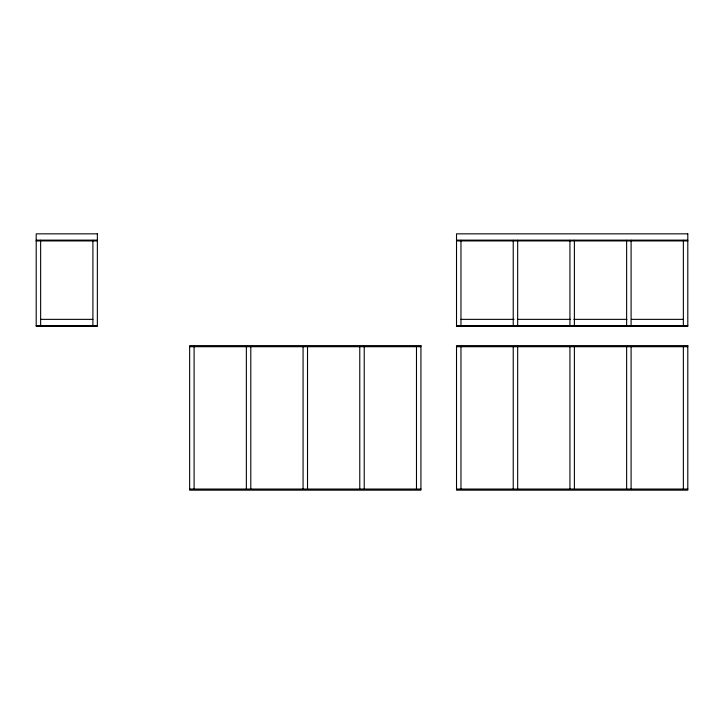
<?xml version="1.0" encoding="UTF-8"?>
<svg xmlns="http://www.w3.org/2000/svg" width="724" height="724" viewBox="0 0 724 724"><rect width="100%" height="100%" fill="white"/><g stroke="black" fill="none" stroke-linecap="round" stroke-linejoin="round"><path stroke-width="1.09" d="M36.2 240.133L97.36 240.133M456.518 240.133L687.8 240.133M36.2 240.92L97.36 240.92M456.518 240.92L687.8 240.92M40.644 319.356L92.907 319.356M461.025 319.356L514.058 319.356M517.443 319.356L570.467 319.356M573.851 319.356L626.875 319.356M631.391 319.356L683.284 319.356M36.2 325.646L97.36 325.646M456.518 325.646L687.8 325.646M189.652 346.715L420.934 346.715M456.518 346.715L687.8 346.715M189.652 489.044L420.934 489.044M456.518 489.044L687.8 489.044M683.356 240.278L683.356 325.646M683.356 346.715L683.356 489.044M631.093 240.278L631.093 325.646M631.093 346.715L631.093 489.044M626.64 240.278L626.64 325.646M626.64 346.715L626.64 489.044M574.385 240.278L574.385 325.646M574.385 346.715L574.385 489.044M569.933 240.278L569.933 325.646M569.933 346.715L569.933 489.044M517.669 240.278L517.669 325.646M517.669 346.715L517.669 489.044M513.226 240.278L513.226 325.646M513.226 346.715L513.226 489.044M460.962 240.278L460.962 325.646M460.962 346.715L460.962 489.044M416.481 346.715L416.481 489.044M364.226 346.715L364.226 489.044M359.774 346.715L359.774 489.044M307.519 346.715L307.519 489.044M303.066 346.715L303.066 489.044M250.803 346.715L250.803 489.044M246.359 346.715L246.359 489.044M194.095 346.715L194.095 489.044M92.907 240.278L92.907 325.646M40.644 240.278L40.644 325.646M97.36 233.843L36.2 233.843L36.2 326.433L97.36 326.433L97.36 233.843M687.8 233.843L456.518 233.843L456.518 326.433L687.8 326.433L687.8 233.843M420.934 345.61L189.652 345.61L189.652 490.157L420.934 490.157L420.934 345.61M687.8 345.61L456.518 345.61L456.518 490.157L687.8 490.157L687.8 345.61"/></g></svg>
